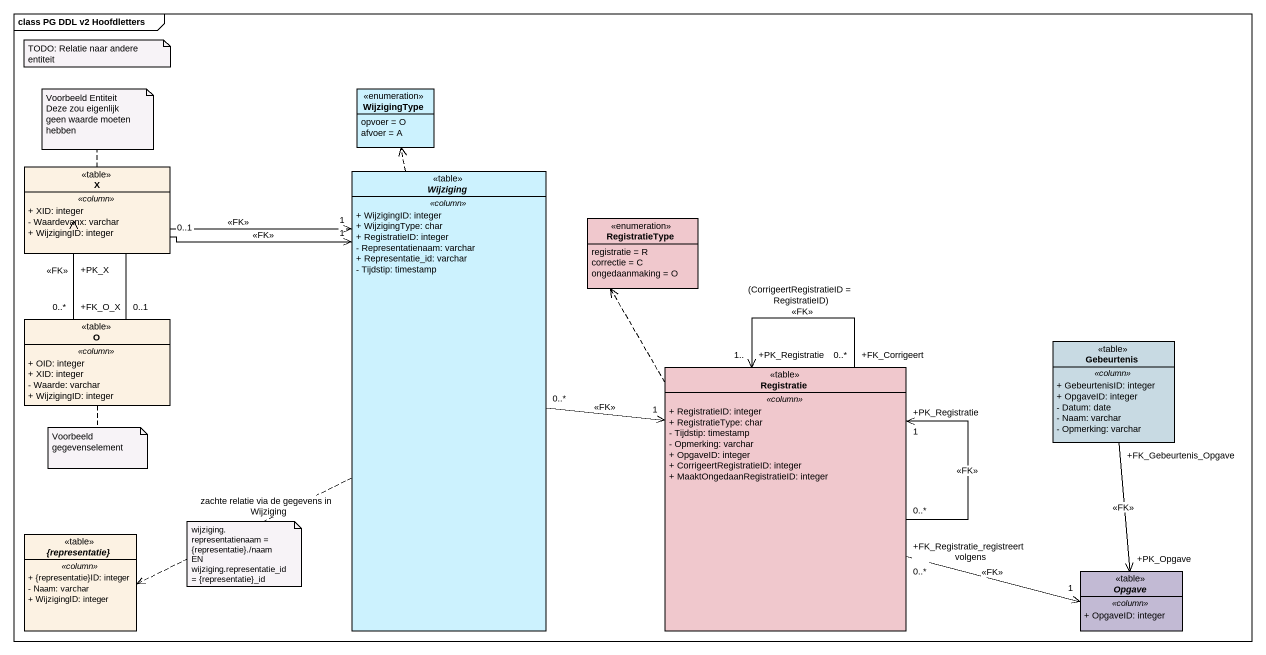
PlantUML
@startuml
mainframe class PG DDL v2 Hoofdletters
hide circle
hide empty members
skinparam classAttributeIconSize 0
enum WijzigingType #CCF2FE {
  opvoer = O
  afvoer = A
}
class "X" as X_ <<table>> #FCF2E3 {
  .. <<column>> ..
  + XID: integer
  - Waardevanx: varchar
  + WijzigingID: integer
}
abstract class Wijziging <<table>> #CCF2FE {
  .. <<column>> ..
  + WijzigingID: integer
  + WijzigingType: char
  + RegistratieID: integer
  - Representatienaam: varchar
  + Representatie_id: varchar
  - Tijdstip: timestamp
}
enum RegistratieType #F0C8CD {
  registratie = R
  correctie = C
  ongedaanmaking = O
}
class "O" as O_ <<table>> #FCF2E3 {
  .. <<column>> ..
  + OID: integer
  + XID: integer
  - Waarde: varchar
  + WijzigingID: integer
}
class Gebeurtenis <<table>> #C8DAE3 {
  .. <<column>> ..
  + GebeurtenisID: integer
  + OpgaveID: integer
  - Datum: date
  - Naam: varchar
  - Opmerking: varchar
}
class Registratie <<table>> #F0C8CD {
  .. <<column>> ..
  + RegistratieID: integer
  + RegistratieType: char
  - Tijdstip: timestamp
  - Opmerking: varchar
  + OpgaveID: integer
  + CorrigeertRegistratieID: integer
  + MaaktOngedaanRegistratieID: integer
}
abstract class "{representatie}" as representatie <<table>> #FCF2E3 {
  .. <<column>> ..
  + {representatie}ID: integer
  - Naam: varchar
  + WijzigingID: integer
}
abstract class Opgave <<table>> #C2BAD4 {
  .. <<column>> ..
  + OpgaveID: integer
}
X_ "0..1" -right-> "1" Wijziging : <<FK>>
Wijziging .up.> WijzigingType
Wijziging "0..*" -right-> "1" Registratie : <<FK>>
Wijziging .left.> representatie : zachte relatie via de gegevens in Wijziging
O_ "+FK_O_X\n0..*" -up-> "+PK_X" X_ : <<FK>>
O_ "0..1" -right-> "1" Wijziging : <<FK>>
Gebeurtenis "+FK_Gebeurtenis_Opgave" --> "+PK_Opgave" Opgave : <<FK>>
Registratie .up.> RegistratieType
Registratie "+FK_Corrigeert\n0..*" --> "+PK_Registratie\n1.." Registratie : (CorrigeertRegistratieID = RegistratieID)\n<<FK>>
Registratie "0..*" --> "+PK_Registratie\n1" Registratie : <<FK>>
Registratie "+FK_Registratie_registreert volgens\n0..*" -right-> "1" Opgave : <<FK>>
note as N1
  TODO: Relatie naar andere entiteit
end note
note top of X_
  Voorbeeld Entiteit
  Deze zou eigenlijk geen waarde moeten hebben
end note
note bottom of O_ : Voorbeeld gegevenselement
note as N4
  wijziging. representatienaam = {representatie}./naam
  EN
  wijziging.representatie_id = {representatie}_id
end note
@enduml
